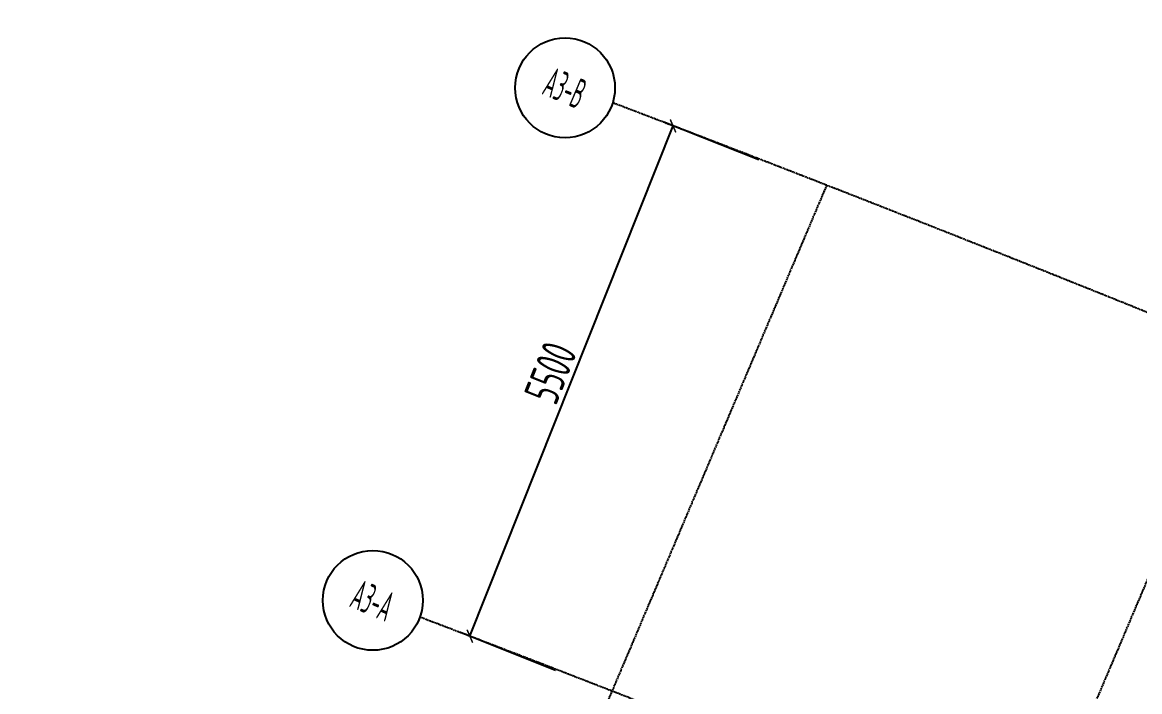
# Model space of a CAD drawing. Extents: x 11778731 to 12007717, y -6694179 to -6314888.
# Drawn here: x 11877564 to 11888755, y -6425046 to -6418345 of the extents above; entities that cross this region are included whole.
import ezdxf
from ezdxf.enums import TextEntityAlignment as Align

# ---------------------------------------------------------------- set-up
doc = ezdxf.new("R2010")
doc.units = 0
doc.header["$LTSCALE"] = 10
doc.header["$MEASUREMENT"] = 0
doc.linetypes.add('A3-RG-axis-100$0$CENTER', pattern=[2, 1.25, -0.25, 0.25, -0.25])
for name, color, linetype in [('A3-RG-axis-100$0$A-DIMS-100', 1, 'Continuous'), ('A3-RG-axis-100$0$A-GRID', 1, 'A3-RG-axis-100$0$CENTER'), ('A3-RG-axis-100$0$A-SYMB', 4, 'Continuous')]:
    doc.layers.add(name, color=color, linetype=linetype)
doc.styles.add('A3-RG-axis-100$0$$0$XD2008', font='xd-hzs.shx', dxfattribs={"width": 0.7, "bigfont": 'xd-hztxt.shx'})
doc.styles.add('A3-RG-axis-100$0$XD2008', font='xd-hzs.shx', dxfattribs={"width": 0.7, "bigfont": 'xd-hztxt.shx'})
doc.dimstyles.new('A3-RG-axis-100$0$XD100$0', dxfattribs={"dimscale": 100, "dimtxt": 3.5, "dimasz": 1, "dimexe": 1, "dimexo": 2, "dimgap": 0.5, "dimtad": 1, "dimdec": 0, "dimdsep": 46, "dimtxsty": 'A3-RG-axis-100$0$XD2008', "dimblk1": 'A3-RG-axis-100$0$_ARCHTICK', "dimblk2": 'A3-RG-axis-100$0$_ARCHTICK', "dimsah": 1, "dimcen": 2.5, "dimclrt": 4, "dimaunit": 1, "dimadec": 0, "dimazin": 0, "dimtfac": 1, "dimtdec": 0, "dimtix": 1, "dimtmove": 0, "dimatfit": 3, "dimfxl": 0, "dimtolj": 1, "dimtzin": 0, "dimarcsym": 0})

# ---------------------------------------------------------------- blocks, each defined once
blk = doc.blocks.new('A3-RG-axis-100$0$$0$ECADI-TAG-GRID')
at = {"color": 13}
blk.add_circle((0, 0), 5, dxfattribs=at)
at = {"style": 'A3-RG-axis-100$0$$0$XD2008', "width": 0.7}
blk.add_attdef('GRID', text='', height=5, dxfattribs=at).set_placement((0, 0), align=Align.MIDDLE)
blk = doc.blocks.new('A3-RG-axis-100$0$_ARCHTICK')
at = {"color": 0, "linetype": 'ByBlock', "const_width": 0.15}
blk.add_lwpolyline([(-0.5, -0.5), (0.5, 0.5)], dxfattribs=at)
blk = doc.blocks.new('*D270')
at = {"layer": 'A3-RG-axis-100$0$A-DIMS-100', "color": 0, "lineweight": -2}
for p, q in [((11882046, -6424491), (11884081, -6419382)), ((11884939, -6419723), (11883988, -6419345)), ((11882904, -6424833), (11881953, -6424454))]:
    blk.add_line(p, q, dxfattribs=at)
at = {"layer": 'Defpoints', "color": 0}
for p in [(11884081, -6419382), (11885125, -6419797), (11883090, -6424907)]:
    blk.add_point(p, dxfattribs=at)
at = {"layer": 'A3-RG-axis-100$0$A-DIMS-100', "color": 0, "lineweight": -2, "xscale": 100, "yscale": 100, "zscale": 100}
for p, rotation in [((11884081, -6419382), 68.2794863656892), ((11882046, -6424491), 248.2794863656892)]:
    blk.add_blockref('A3-RG-axis-100$0$_ARCHTICK', p, dxfattribs=dict(at, rotation=rotation))
at = {"layer": 'A3-RG-axis-100$0$A-DIMS-100', "color": 4, "insert": (11882854, -6421853), "char_height": 350, "attachment_point": 5, "rotation": 68.2795, "style": 'A3-RG-axis-100$0$XD2008'}
blk.add_mtext('\\A1;5500', dxfattribs=at)
blk = doc.blocks.new('A3-RG-axis-100')
at = {"layer": 'A3-RG-axis-100$0$A-GRID'}
for p, q in [((11885619.9, -6419975.9), (11877563.8, -6438954.9)), ((11889801, -6421642.7), (11881706, -6440713.2))]:
    blk.add_line(p, q, dxfattribs=at)
for radius, start, end in [(294300, 57.267208, 69.150423), (288800, 57.079997, 69.144838)]:
    blk.add_arc((11778730.7, -6694178.7), radius, start, end, dxfattribs=at)
at = {"layer": 'A3-RG-axis-100$0$A-SYMB'}
ref = blk.add_blockref('A3-RG-axis-100$0$$0$ECADI-TAG-GRID', (11882999.6, -6419000.5), dxfattribs=dict(at, xscale=100, yscale=100, zscale=100, rotation=337))
ref.add_attrib('GRID', 'A3-B', dxfattribs={"layer": '0', "height": 300, "rotation": 337, "style": 'A3-RG-axis-100$0$$0$XD2008', "width": 0.5}).set_placement((11882999.6, -6419000.5), align=Align.MIDDLE)
ref = blk.add_blockref('A3-RG-axis-100$0$$0$ECADI-TAG-GRID', (11881074.2, -6424132.7), dxfattribs=dict(at, xscale=100, yscale=100, zscale=100, rotation=337))
ref.add_attrib('GRID', 'A3-A', dxfattribs={"layer": '0', "height": 300, "rotation": 337, "style": 'A3-RG-axis-100$0$$0$XD2008', "width": 0.5}).set_placement((11881074.2, -6424132.7), align=Align.MIDDLE)
at = {"layer": 'A3-RG-axis-100$0$A-DIMS-100'}
dim = blk.add_aligned_dim(p1=(11883089.8, -6424907), p2=(11885125.3, -6419797.5), distance=1123.8, dimstyle='A3-RG-axis-100$0$XD100$0', override={"dimasz": 1}, dxfattribs=at)
dim.commit()
dim.dimension.update_dxf_attribs({"geometry": '*D270', "text_midpoint": (11882854.5, -6421853)})

msp = doc.modelspace()

# ---------------------------------------------------------------- block references
msp.add_blockref('A3-RG-axis-100', (0, 0))

doc.saveas('drawing.dxf')
